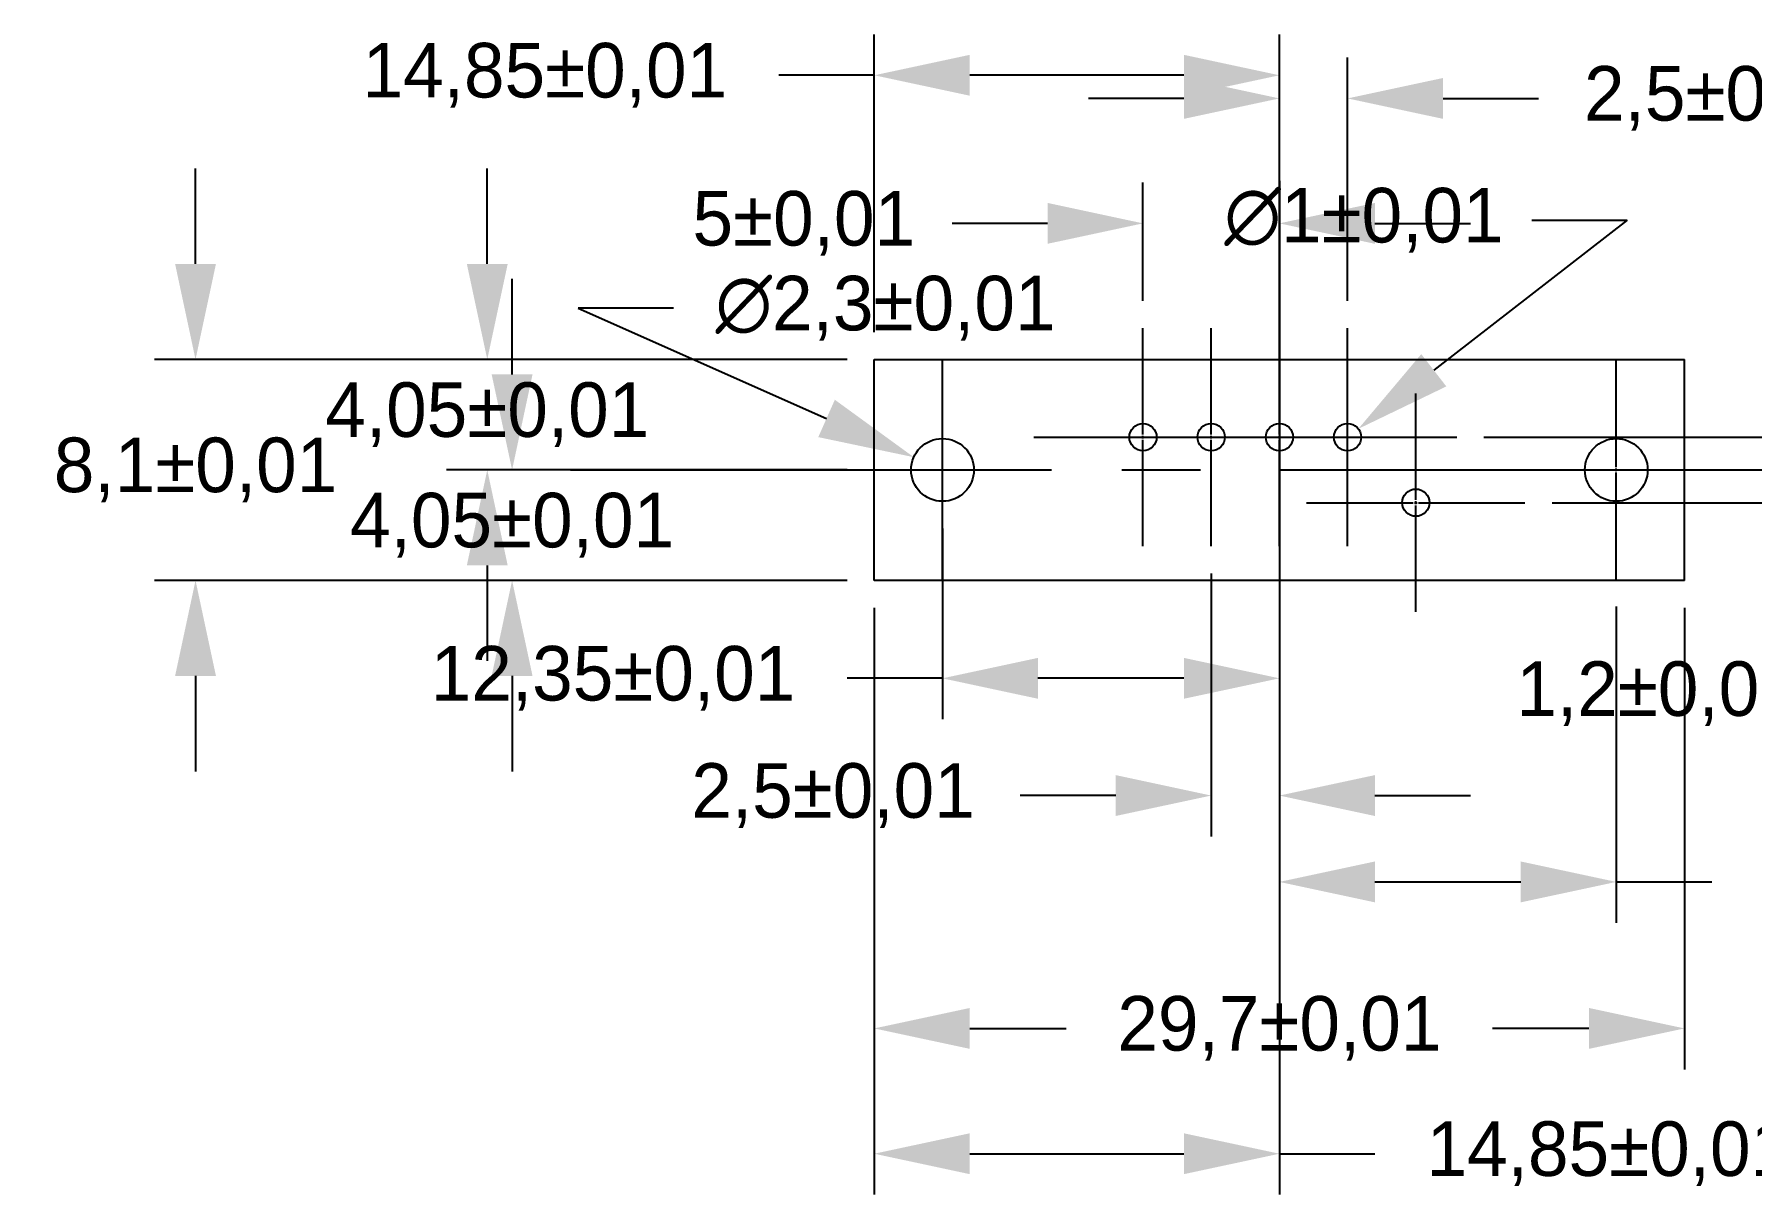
# Model space of a CAD drawing. Header units: millimetres. Extents: x 3763 to 4275, y 308 to 477.
# Drawn here: x 3918.3 to 3981.3, y 411.9 to 454.4 of the extents above; entities that cross this region are included whole.
import ezdxf

# ---------------------------------------------------------------- set-up
doc = ezdxf.new("R2010")
doc.units = ezdxf.units.MM
doc.header["$LTSCALE"] = 23.1
doc.header["$PDMODE"] = 3
doc.header["$PDSIZE"] = 8
doc.linetypes.add('CENTER2', pattern=[1.125, 0.75, -0.125, 0.125, -0.125])
doc.layers.get('0').update_dxf_attribs({"linetype": 'CONTINUOUS'})
doc.layers.get('DEFPOINTS').update_dxf_attribs({"linetype": 'CONTINUOUS'})
doc.styles.get("Standard").update_dxf_attribs({"font": ''})
doc.styles.get('Standard').set_extended_font_data('Isonorm LT Regular')
doc.dimstyles.get("Standard").update_dxf_attribs({"dimtxt": 3.5, "dimasz": 3.5, "dimexe": 1.5, "dimexo": 1, "dimtad": 1, "dimtxsty": 'Standard', "dimblk": '_FILLED', "dimblk1": '_FILLED', "dimblk2": '_FILLED', "dimcen": 0.09, "dimazin": 2, "dimtol": 1, "dimtp": 0.01, "dimtm": 0.01, "dimtfac": 1, "dimtofl": 0, "dimtmove": 0, "dimatfit": 3, "dimldrblk": '_FILLED', "dimfxl": 1, "dimtolj": 1, "dimarcsym": 0})

# ---------------------------------------------------------------- blocks, each defined once
blk = doc.blocks.new('*U50')
at = {"color": 0, "linetype": 'CENTER2', "transparency": 16777216}
blk.add_line((-25.991, 0), (25.819, 0), dxfattribs=at)
blk = doc.blocks.new('*U51')
at = {"color": 0, "linetype": 'CENTER2', "transparency": 16777216}
blk.add_line((0, 14.236), (0, -7.137), dxfattribs=at)
blk = doc.blocks.new('*U52')
at = {"color": 0, "linetype": 'CENTER2', "transparency": 16777216}
for p, q in [((0, 0.1), (0, 4)), ((-4, 0), (-0.1, 0)), ((0.1, 0), (4, 0)), ((0, -4), (0, -0.1))]:
    blk.add_line(p, q, dxfattribs=at)
at = {"color": 0, "linetype": 'Continuous', "transparency": 16777216}
for p, q in [((-0.05, 0), (0.05, 0)), ((0, -0.05), (0, 0.05))]:
    blk.add_line(p, q, dxfattribs=at)
blk = doc.blocks.new('*U44')
at = {"color": 0, "linetype": 'CENTER2', "transparency": 16777216}
for p, q in [((0, 0.1), (0, 4)), ((-4, 0), (-0.1, 0)), ((0.1, 0), (4, 0)), ((0, -4), (0, -0.1))]:
    blk.add_line(p, q, dxfattribs=at)
at = {"color": 0, "linetype": 'Continuous', "transparency": 16777216}
for p, q in [((-0.05, 0), (0.05, 0)), ((0, -0.05), (0, 0.05))]:
    blk.add_line(p, q, dxfattribs=at)
blk = doc.blocks.new('*U45')
at = {"color": 0, "linetype": 'CENTER2', "transparency": 16777216}
for p, q in [((0, 0.1), (0, 4)), ((-4, 0), (-0.1, 0)), ((0.1, 0), (4, 0)), ((0, -4), (0, -0.1))]:
    blk.add_line(p, q, dxfattribs=at)
at = {"color": 0, "linetype": 'Continuous', "transparency": 16777216}
for p, q in [((-0.05, 0), (0.05, 0)), ((0, -0.05), (0, 0.05))]:
    blk.add_line(p, q, dxfattribs=at)
blk = doc.blocks.new('*U46')
at = {"color": 0, "linetype": 'CENTER2', "transparency": 16777216}
for p, q in [((0, 0.1), (0, 4)), ((-4, 0), (-0.1, 0)), ((0.1, 0), (4, 0)), ((0, -4), (0, -0.1))]:
    blk.add_line(p, q, dxfattribs=at)
at = {"color": 0, "linetype": 'Continuous', "transparency": 16777216}
for p, q in [((-0.05, 0), (0.05, 0)), ((0, -0.05), (0, 0.05))]:
    blk.add_line(p, q, dxfattribs=at)
blk = doc.blocks.new('*U47')
at = {"color": 0, "linetype": 'CENTER2', "transparency": 16777216}
for p, q in [((0, 0.1), (0, 4)), ((-4, 0), (-0.1, 0)), ((0.1, 0), (4, 0)), ((0, -4), (0, -0.1))]:
    blk.add_line(p, q, dxfattribs=at)
at = {"color": 0, "linetype": 'Continuous', "transparency": 16777216}
for p, q in [((-0.05, 0), (0.05, 0)), ((0, -0.05), (0, 0.05))]:
    blk.add_line(p, q, dxfattribs=at)
blk = doc.blocks.new('*U48')
at = {"color": 0, "linetype": 'CENTER2', "transparency": 16777216}
for p, q in [((0, 0.1), (0, 4)), ((-4, 0), (-0.1, 0)), ((0.1, 0), (4, 0)), ((0, -4), (0, -0.1))]:
    blk.add_line(p, q, dxfattribs=at)
at = {"color": 0, "linetype": 'Continuous', "transparency": 16777216}
for p, q in [((-0.05, 0), (0.05, 0)), ((0, -0.05), (0, 0.05))]:
    blk.add_line(p, q, dxfattribs=at)
blk = doc.blocks.new('*U49')
at = {"color": 0, "linetype": 'CENTER2', "transparency": 16777216}
for p, q in [((0, 0.1), (0, 4)), ((-4, 0), (-0.1, 0)), ((0.1, 0), (4, 0)), ((0, -4), (0, -0.1))]:
    blk.add_line(p, q, dxfattribs=at)
at = {"color": 0, "linetype": 'Continuous', "transparency": 16777216}
for p, q in [((-0.05, 0), (0.05, 0)), ((0, -0.05), (0, 0.05))]:
    blk.add_line(p, q, dxfattribs=at)
blk = doc.blocks.new('_FILLED')
at = {"color": 0, "linetype": 'ByBlock'}
blk.add_solid([(0, 0), (-1, 0.214), (-1, -0.214)], dxfattribs=at)
blk = doc.blocks.new('*D54')
at = {"color": 3, "lineweight": -2, "transparency": 16777216}
for p, q in [((3961.482, 434.642), (3961.482, 425.009)), ((3963.982, 433.392), (3963.982, 425.009)), ((3957.982, 426.509), (3954.482, 426.509)), ((3967.482, 426.509), (3970.982, 426.509))]:
    blk.add_line(p, q, dxfattribs=at)
at = {"layer": 'DEFPOINTS', "color": 0, "transparency": 16777216}
for p in [(3961.482, 435.642), (3963.982, 434.392), (3961.482, 426.509)]:
    blk.add_point(p, dxfattribs=at)
at = {"color": 3, "lineweight": -2, "transparency": 16777216, "xscale": 3.5, "yscale": 3.5, "zscale": 3.5}
blk.add_blockref('_FILLED', (3961.482, 426.509), dxfattribs=at)
at = {"color": 3, "lineweight": -2, "transparency": 16777216, "xscale": 3.5, "yscale": 3.5, "zscale": 3.5, "rotation": 180}
blk.add_blockref('_FILLED', (3963.982, 426.509), dxfattribs=at)
at = {"color": 6, "transparency": 16777216, "insert": (3947.619, 426.509), "char_height": 2, "attachment_point": 5}
blk.add_mtext('\\A1;2,5±0,01', dxfattribs=at)
blk = doc.blocks.new('*D55')
at = {"color": 3, "lineweight": -2, "transparency": 16777216}
for p, q in [((3963.982, 440.642), (3963.982, 453.557)), ((3966.482, 444.642), (3966.482, 453.557)), ((3960.482, 452.057), (3956.982, 452.057)), ((3969.982, 452.057), (3973.482, 452.057))]:
    blk.add_line(p, q, dxfattribs=at)
at = {"layer": 'DEFPOINTS', "color": 0, "transparency": 16777216}
for p in [(3966.482, 452.057), (3966.482, 443.642), (3963.982, 439.642)]:
    blk.add_point(p, dxfattribs=at)
at = {"color": 3, "lineweight": -2, "transparency": 16777216, "xscale": 3.5, "yscale": 3.5, "zscale": 3.5}
blk.add_blockref('_FILLED', (3963.982, 452.057), dxfattribs=at)
at = {"color": 3, "lineweight": -2, "transparency": 16777216, "xscale": 3.5, "yscale": 3.5, "zscale": 3.5, "rotation": 180}
blk.add_blockref('_FILLED', (3966.482, 452.057), dxfattribs=at)
at = {"color": 6, "transparency": 16777216, "insert": (3980.345, 452.057), "char_height": 2, "attachment_point": 5}
blk.add_mtext('\\A1;2,5±0,01', dxfattribs=at)
blk = doc.blocks.new('*D56')
at = {"color": 3, "lineweight": -2, "transparency": 16777216}
for p, q in [((3993.013, 443.142), (3993.013, 446.642)), ((3993.013, 446.642), (3996.513, 446.642)), ((3971.482, 439.642), (3994.513, 439.642)), ((3990.801, 438.442), (3994.513, 438.442)), ((3993.013, 434.942), (3993.013, 431.442))]:
    blk.add_line(p, q, dxfattribs=at)
at = {"layer": 'DEFPOINTS', "color": 0, "transparency": 16777216}
for p in [(3970.482, 439.642), (3993.013, 439.642), (3989.801, 438.442)]:
    blk.add_point(p, dxfattribs=at)
at = {"color": 3, "lineweight": -2, "transparency": 16777216, "xscale": 3.5, "yscale": 3.5, "zscale": 3.5}
for p, rotation in [((3993.013, 439.642), 270), ((3993.013, 438.442), 90)]:
    blk.add_blockref('_FILLED', p, dxfattribs=dict(at, rotation=rotation))
at = {"color": 6, "transparency": 16777216, "insert": (4003.186, 446.642), "char_height": 2, "attachment_point": 5}
blk.add_mtext('\\A1;1,2±0,01', dxfattribs=at)
blk = doc.blocks.new('*D57')
at = {"color": 3, "lineweight": -2, "transparency": 16777216}
for p, q in [((3988.038, 441.942), (3988.038, 445.442)), ((3969.982, 438.442), (3989.538, 438.442)), ((3973.982, 437.242), (3989.538, 437.242)), ((3988.038, 433.742), (3988.038, 430.242)), ((3988.038, 430.242), (3984.538, 430.242))]:
    blk.add_line(p, q, dxfattribs=at)
at = {"layer": 'DEFPOINTS', "color": 0, "transparency": 16777216}
for p in [(3968.982, 438.442), (3972.982, 437.242), (3988.038, 437.242)]:
    blk.add_point(p, dxfattribs=at)
at = {"color": 3, "lineweight": -2, "transparency": 16777216, "xscale": 3.5, "yscale": 3.5, "zscale": 3.5}
for p, rotation in [((3988.038, 438.442), 270), ((3988.038, 437.242), 90)]:
    blk.add_blockref('_FILLED', p, dxfattribs=dict(at, rotation=rotation))
at = {"color": 6, "transparency": 16777216, "insert": (3977.865, 430.242), "char_height": 2, "attachment_point": 5}
blk.add_mtext('\\A1;1,2±0,01', dxfattribs=at)
blk = doc.blocks.new('*D58')
at = {"color": 3, "lineweight": -2, "transparency": 16777216}
for p, q in [((3958.982, 444.642), (3958.982, 448.978)), ((3963.982, 440.642), (3963.982, 448.978)), ((3955.482, 447.478), (3951.982, 447.478)), ((3967.482, 447.478), (3970.982, 447.478))]:
    blk.add_line(p, q, dxfattribs=at)
at = {"layer": 'DEFPOINTS', "color": 0, "transparency": 16777216}
for p in [(3958.982, 447.478), (3958.982, 443.642), (3963.982, 439.642)]:
    blk.add_point(p, dxfattribs=at)
at = {"color": 3, "lineweight": -2, "transparency": 16777216, "xscale": 3.5, "yscale": 3.5, "zscale": 3.5}
blk.add_blockref('_FILLED', (3958.982, 447.478), dxfattribs=at)
at = {"color": 3, "lineweight": -2, "transparency": 16777216, "xscale": 3.5, "yscale": 3.5, "zscale": 3.5, "rotation": 180}
blk.add_blockref('_FILLED', (3963.982, 447.478), dxfattribs=at)
at = {"color": 6, "transparency": 16777216, "insert": (3946.547, 447.478), "char_height": 2, "attachment_point": 5}
blk.add_mtext('\\A1;5±0,01', dxfattribs=at)
blk = doc.blocks.new('*D59')
at = {"color": 3, "lineweight": -2, "transparency": 16777216}
for p, q in [((3951.632, 436.292), (3951.632, 429.305)), ((3963.982, 433.392), (3963.982, 429.305)), ((3951.632, 430.805), (3948.132, 430.805)), ((3960.482, 430.805), (3955.132, 430.805))]:
    blk.add_line(p, q, dxfattribs=at)
at = {"layer": 'DEFPOINTS', "color": 0, "transparency": 16777216}
for p in [(3951.632, 437.292), (3963.982, 434.392), (3951.632, 430.805)]:
    blk.add_point(p, dxfattribs=at)
at = {"color": 3, "lineweight": -2, "transparency": 16777216, "xscale": 3.5, "yscale": 3.5, "zscale": 3.5, "rotation": 180}
blk.add_blockref('_FILLED', (3951.632, 430.805), dxfattribs=at)
at = {"color": 3, "lineweight": -2, "transparency": 16777216, "xscale": 3.5, "yscale": 3.5, "zscale": 3.5}
blk.add_blockref('_FILLED', (3963.982, 430.805), dxfattribs=at)
at = {"color": 6, "transparency": 16777216, "insert": (3939.554, 430.805), "char_height": 2, "attachment_point": 5}
blk.add_mtext('\\A1;12,35±0,01', dxfattribs=at)
blk = doc.blocks.new('*D60')
at = {"color": 3, "lineweight": -2, "transparency": 16777216}
for p, q in [((3963.982, 433.392), (3963.982, 421.844)), ((3976.332, 433.442), (3976.332, 421.844)), ((3967.482, 423.344), (3972.832, 423.344)), ((3976.332, 423.344), (3979.832, 423.344))]:
    blk.add_line(p, q, dxfattribs=at)
at = {"layer": 'DEFPOINTS', "color": 0, "transparency": 16777216}
for p in [(3963.982, 434.392), (3976.332, 434.442), (3976.332, 423.344)]:
    blk.add_point(p, dxfattribs=at)
at = {"color": 3, "lineweight": -2, "transparency": 16777216, "xscale": 3.5, "yscale": 3.5, "zscale": 3.5, "rotation": 180}
blk.add_blockref('_FILLED', (3963.982, 423.344), dxfattribs=at)
at = {"color": 3, "lineweight": -2, "transparency": 16777216, "xscale": 3.5, "yscale": 3.5, "zscale": 3.5}
blk.add_blockref('_FILLED', (3976.332, 423.344), dxfattribs=at)
at = {"color": 6, "transparency": 16777216, "insert": (3988.409, 423.344), "char_height": 2, "attachment_point": 5}
blk.add_mtext('\\A1;12,35±0,01', dxfattribs=at)
blk = doc.blocks.new('*D61')
at = {"color": 3, "lineweight": -2, "transparency": 16777216}
for p, q in [((3941.776, 444.37), (3938.276, 444.37)), ((3938.276, 444.37), (3947.381, 440.329)), ((3951.632, 434.662), (3951.632, 442.222)), ((3947.852, 438.442), (3955.412, 438.442))]:
    blk.add_line(p, q, dxfattribs=at)
at = {"layer": 'DEFPOINTS', "color": 0, "transparency": 16777216}
for p in [(3950.581, 438.909), (3952.683, 437.976)]:
    blk.add_point(p, dxfattribs=at)
at = {"color": 3, "lineweight": -2, "transparency": 16777216, "xscale": 3.5, "yscale": 3.5, "zscale": 3.5, "rotation": 336.0670259708048}
blk.add_blockref('_FILLED', (3950.581, 438.909), dxfattribs=at)
at = {"color": 6, "transparency": 16777216, "insert": (3949.544, 444.37), "char_height": 2, "attachment_point": 5}
blk.add_mtext('\\A1;∅2,3±0,01', dxfattribs=at)
blk = doc.blocks.new('*D62')
at = {"color": 3, "lineweight": -2, "transparency": 16777216}
for p, q in [((3976.732, 447.592), (3969.642, 442.094)), ((3973.232, 447.592), (3976.732, 447.592)), ((3966.482, 435.862), (3966.482, 443.422)), ((3962.702, 439.642), (3970.262, 439.642))]:
    blk.add_line(p, q, dxfattribs=at)
at = {"layer": 'DEFPOINTS', "color": 0, "transparency": 16777216}
for p in [(3966.877, 439.949), (3966.087, 439.336)]:
    blk.add_point(p, dxfattribs=at)
at = {"color": 3, "lineweight": -2, "transparency": 16777216, "xscale": 3.5, "yscale": 3.5, "zscale": 3.5, "rotation": 217.7942415954182}
blk.add_blockref('_FILLED', (3966.877, 439.949), dxfattribs=at)
at = {"color": 6, "transparency": 16777216, "insert": (3967.083, 447.592), "char_height": 2, "attachment_point": 5}
blk.add_mtext('\\A1;∅1±0,01', dxfattribs=at)
blk = doc.blocks.new('*D63')
at = {"color": 3, "lineweight": -2, "transparency": 16777216}
for p, q in [((3934.944, 445.992), (3934.944, 449.492)), ((3948.132, 442.492), (3933.444, 442.492)), ((3948.132, 438.442), (3933.444, 438.442)), ((3934.944, 434.942), (3934.944, 431.442))]:
    blk.add_line(p, q, dxfattribs=at)
at = {"layer": 'DEFPOINTS', "color": 0, "transparency": 16777216}
for p in [(3934.944, 442.492), (3949.132, 442.492), (3949.132, 438.442)]:
    blk.add_point(p, dxfattribs=at)
at = {"color": 3, "lineweight": -2, "transparency": 16777216, "xscale": 3.5, "yscale": 3.5, "zscale": 3.5}
for p, rotation in [((3934.944, 442.492), 270), ((3934.944, 438.442), 90)]:
    blk.add_blockref('_FILLED', p, dxfattribs=dict(at, rotation=rotation))
at = {"color": 6, "transparency": 16777216, "insert": (3934.944, 440.467), "char_height": 2, "attachment_point": 5}
blk.add_mtext('\\A1;4,05±0,01', dxfattribs=at)
blk = doc.blocks.new('*D64')
at = {"color": 3, "lineweight": -2, "transparency": 16777216}
for p, q in [((3949.132, 443.492), (3949.132, 454.405)), ((3963.982, 443.492), (3963.982, 454.405)), ((3949.132, 452.905), (3945.632, 452.905)), ((3960.482, 452.905), (3952.632, 452.905))]:
    blk.add_line(p, q, dxfattribs=at)
at = {"layer": 'DEFPOINTS', "color": 0, "transparency": 16777216}
for p in [(3949.132, 452.905), (3949.132, 442.492), (3963.982, 442.492)]:
    blk.add_point(p, dxfattribs=at)
at = {"color": 3, "lineweight": -2, "transparency": 16777216, "xscale": 3.5, "yscale": 3.5, "zscale": 3.5, "rotation": 180}
blk.add_blockref('_FILLED', (3949.132, 452.905), dxfattribs=at)
at = {"color": 3, "lineweight": -2, "transparency": 16777216, "xscale": 3.5, "yscale": 3.5, "zscale": 3.5}
blk.add_blockref('_FILLED', (3963.982, 452.905), dxfattribs=at)
at = {"color": 6, "transparency": 16777216, "insert": (3937.054, 452.905), "char_height": 2, "attachment_point": 5}
blk.add_mtext('\\A1;14,85±0,01', dxfattribs=at)
blk = doc.blocks.new('*D77')
at = {"color": 3, "lineweight": -2, "transparency": 16777216}
for p, q in [((3949.132, 433.392), (3949.132, 416.475)), ((3978.832, 433.392), (3978.832, 416.475)), ((3952.632, 417.975), (3956.166, 417.975)), ((3975.332, 417.975), (3971.797, 417.975))]:
    blk.add_line(p, q, dxfattribs=at)
at = {"layer": 'DEFPOINTS', "color": 0, "transparency": 16777216}
for p in [(3949.132, 434.392), (3978.832, 434.392), (3978.832, 417.975)]:
    blk.add_point(p, dxfattribs=at)
at = {"color": 3, "lineweight": -2, "transparency": 16777216, "xscale": 3.5, "yscale": 3.5, "zscale": 3.5, "rotation": 180}
blk.add_blockref('_FILLED', (3949.132, 417.975), dxfattribs=at)
at = {"color": 3, "lineweight": -2, "transparency": 16777216, "xscale": 3.5, "yscale": 3.5, "zscale": 3.5}
blk.add_blockref('_FILLED', (3978.832, 417.975), dxfattribs=at)
at = {"color": 6, "transparency": 16777216, "insert": (3963.982, 417.975), "char_height": 2, "attachment_point": 5}
blk.add_mtext('\\A1;29,7±0,01', dxfattribs=at)
blk = doc.blocks.new('*D78')
at = {"color": 3, "lineweight": -2, "transparency": 16777216}
for p, q in [((3924.249, 445.992), (3924.249, 449.492)), ((3948.132, 442.492), (3922.749, 442.492)), ((3948.132, 434.392), (3922.749, 434.392)), ((3924.249, 430.892), (3924.249, 427.392))]:
    blk.add_line(p, q, dxfattribs=at)
at = {"layer": 'DEFPOINTS', "color": 0, "transparency": 16777216}
for p in [(3924.249, 442.492), (3949.132, 442.492), (3949.132, 434.392)]:
    blk.add_point(p, dxfattribs=at)
at = {"color": 3, "lineweight": -2, "transparency": 16777216, "xscale": 3.5, "yscale": 3.5, "zscale": 3.5}
for p, rotation in [((3924.249, 442.492), 270), ((3924.249, 434.392), 90)]:
    blk.add_blockref('_FILLED', p, dxfattribs=dict(at, rotation=rotation))
at = {"color": 6, "transparency": 16777216, "insert": (3924.249, 438.442), "char_height": 2, "attachment_point": 5}
blk.add_mtext('\\A1;8,1±0,01', dxfattribs=at)
blk = doc.blocks.new('*D79')
at = {"color": 3, "lineweight": -2, "transparency": 16777216}
for p, q in [((3935.854, 441.942), (3935.854, 445.442)), ((3948.132, 438.442), (3934.354, 438.442)), ((3948.132, 434.392), (3934.354, 434.392)), ((3935.854, 430.892), (3935.854, 427.392))]:
    blk.add_line(p, q, dxfattribs=at)
at = {"layer": 'DEFPOINTS', "color": 0, "transparency": 16777216}
for p in [(3935.854, 438.442), (3949.132, 438.442), (3949.132, 434.392)]:
    blk.add_point(p, dxfattribs=at)
at = {"color": 3, "lineweight": -2, "transparency": 16777216, "xscale": 3.5, "yscale": 3.5, "zscale": 3.5}
for p, rotation in [((3935.854, 438.442), 270), ((3935.854, 434.392), 90)]:
    blk.add_blockref('_FILLED', p, dxfattribs=dict(at, rotation=rotation))
at = {"color": 6, "transparency": 16777216, "insert": (3935.854, 436.417), "char_height": 2, "attachment_point": 5}
blk.add_mtext('\\A1;4,05±0,01', dxfattribs=at)
blk = doc.blocks.new('*D80')
at = {"color": 3, "lineweight": -2, "transparency": 16777216}
for p, q in [((3949.132, 433.392), (3949.132, 411.883)), ((3963.982, 433.392), (3963.982, 411.883)), ((3952.632, 413.383), (3960.482, 413.383)), ((3963.982, 413.383), (3967.482, 413.383))]:
    blk.add_line(p, q, dxfattribs=at)
at = {"layer": 'DEFPOINTS', "color": 0, "transparency": 16777216}
for p in [(3949.132, 434.392), (3963.982, 434.392), (3963.982, 413.383)]:
    blk.add_point(p, dxfattribs=at)
at = {"color": 3, "lineweight": -2, "transparency": 16777216, "xscale": 3.5, "yscale": 3.5, "zscale": 3.5, "rotation": 180}
blk.add_blockref('_FILLED', (3949.132, 413.383), dxfattribs=at)
at = {"color": 3, "lineweight": -2, "transparency": 16777216, "xscale": 3.5, "yscale": 3.5, "zscale": 3.5}
blk.add_blockref('_FILLED', (3963.982, 413.383), dxfattribs=at)
at = {"color": 6, "transparency": 16777216, "insert": (3976.059, 413.383), "char_height": 2, "attachment_point": 5}
blk.add_mtext('\\A1;14,85±0,01', dxfattribs=at)

msp = doc.modelspace()

# ---------------------------------------------------------------- linework, layer by layer
at = {"color": 7, "linetype": 'Continuous'}
for p, q in [((3949.1316, 442.4922), (3978.8316, 442.4922)), ((3978.8316, 434.3922), (3949.1316, 434.3922))]:
    msp.add_line(p, q, dxfattribs=at)
for p, q in [((3949.1316, 434.3922), (3949.1316, 442.4922)), ((3978.8316, 434.3922), (3978.8316, 442.4922))]:
    msp.add_line(p, q)
for centre, radius in [((3958.9816, 439.6422), 0.5), ((3961.4816, 439.6422), 0.5), ((3963.9816, 439.6422), 0.5), ((3966.4816, 439.6422), 0.5), ((3951.6316, 438.4422), 1.15), ((3976.3316, 438.4422), 1.15), ((3968.9816, 437.2422), 0.5)]:
    msp.add_circle(centre, radius, dxfattribs=at)

# ---------------------------------------------------------------- block references
at = {"color": 242, "linetype": 'CENTER2', "true_color": 0xcd2027}
for name, p in [('*U51', (3963.9816, 434.805)), ('*U44', (3958.9816, 439.6422)), ('*U45', (3961.4816, 439.6422)), ('*U46', (3963.9816, 439.6422)), ('*U47', (3966.4816, 439.6422)), ('*U52', (3951.6316, 438.4422)), ('*U49', (3976.3316, 438.4422)), ('*U48', (3968.9816, 437.2422)), ('*U50', (3963.9816, 438.4422))]:
    msp.add_blockref(name, p, dxfattribs=at)

# ---------------------------------------------------------------- dimensions: what is measured, and where the dimension line sits
for base, p1, p2, picture, middle in [((3949.1316, 452.9046), (3963.9816, 442.4922), (3949.1316, 442.4922), '*D64', (3937.0543, 452.9046)), ((3966.4816, 452.0568), (3963.9816, 439.6422), (3966.4816, 443.6422), '*D55', (3980.3447, 452.0568)), ((3958.9816, 447.4785), (3963.9816, 439.6422), (3958.9816, 443.6422), '*D58', (3946.5471, 447.4785)), ((3951.6316, 430.8045), (3963.9816, 434.3922), (3951.6316, 437.2922), '*D59', (3939.5543, 430.8045)), ((3961.4816, 426.5088), (3963.9816, 434.3922), (3961.4816, 435.6422), '*D54', (3947.6185, 426.5088)), ((3978.8316, 417.9754), (3949.1316, 434.3922), (3978.8316, 434.3922), '*D77', (3963.9816, 417.9754)), ((3963.9816, 413.3835), (3949.1316, 434.3922), (3963.9816, 434.3922), '*D80', (3976.059, 413.3835)), ((3976.3316, 423.3436), (3963.9816, 434.3922), (3976.3316, 434.4422), '*D60', (3988.409, 423.3436))]:
    dim = msp.add_linear_dim(base=base, p1=p1, p2=p2, dimstyle='Standard', override={"dimtxt": 2, "dimtad": 0, "dimtih": 1, "dimtoh": 1, "dimcen": 3.78, "dimclrd": 3, "dimclre": 3, "dimclrt": 6, "dimadec": 0, "dimazin": 0, "dimtzin": 0})
    dim.commit()
    dim.dimension.update_dxf_attribs({"geometry": picture, "text_midpoint": middle})
for base, p1, p2, picture, middle in [((3924.249, 442.4922), (3949.1316, 434.3922), (3949.1316, 442.4922), '*D78', (3924.249, 438.4422)), ((3934.9438, 442.4922), (3949.1316, 438.4422), (3949.1316, 442.4922), '*D63', (3934.9438, 440.4672)), ((3993.0133, 439.6422), (3989.8009, 438.4422), (3970.4816, 439.6422), '*D56', (4003.186, 446.6422)), ((3935.8544, 438.4422), (3949.1316, 434.3922), (3949.1316, 438.4422), '*D79', (3935.8544, 436.4172)), ((3988.0376, 437.2422), (3968.9816, 438.4422), (3972.9816, 437.2422), '*D57', (3977.8649, 430.2422))]:
    dim = msp.add_linear_dim(base=base, p1=p1, p2=p2, angle=90, dimstyle='Standard', override={"dimtxt": 2, "dimtad": 0, "dimtih": 1, "dimtoh": 1, "dimcen": 3.78, "dimclrd": 3, "dimclre": 3, "dimclrt": 6, "dimadec": 0, "dimazin": 0, "dimtzin": 0})
    dim.commit()
    dim.dimension.update_dxf_attribs({"geometry": picture, "text_midpoint": middle})
for p1, p2, picture, middle in [((3966.0865, 439.3358), (3966.8767, 439.9486), '*D62', (3967.0832, 447.5915)), ((3952.6828, 437.9757), (3950.5805, 438.9087), '*D61', (3949.5439, 444.3698))]:
    dim = msp.add_diameter_dim_2p(p1=p1, p2=p2, dimstyle='Standard', override={"dimtxt": 2, "dimtad": 0, "dimtih": 1, "dimtoh": 1, "dimcen": 3.78, "dimclrd": 3, "dimclre": 3, "dimclrt": 6, "dimadec": 0, "dimazin": 0, "dimtzin": 0})
    dim.commit()
    dim.dimension.update_dxf_attribs({"geometry": picture, "text_midpoint": middle, "dimtype": 163})

doc.saveas('drawing.dxf')
